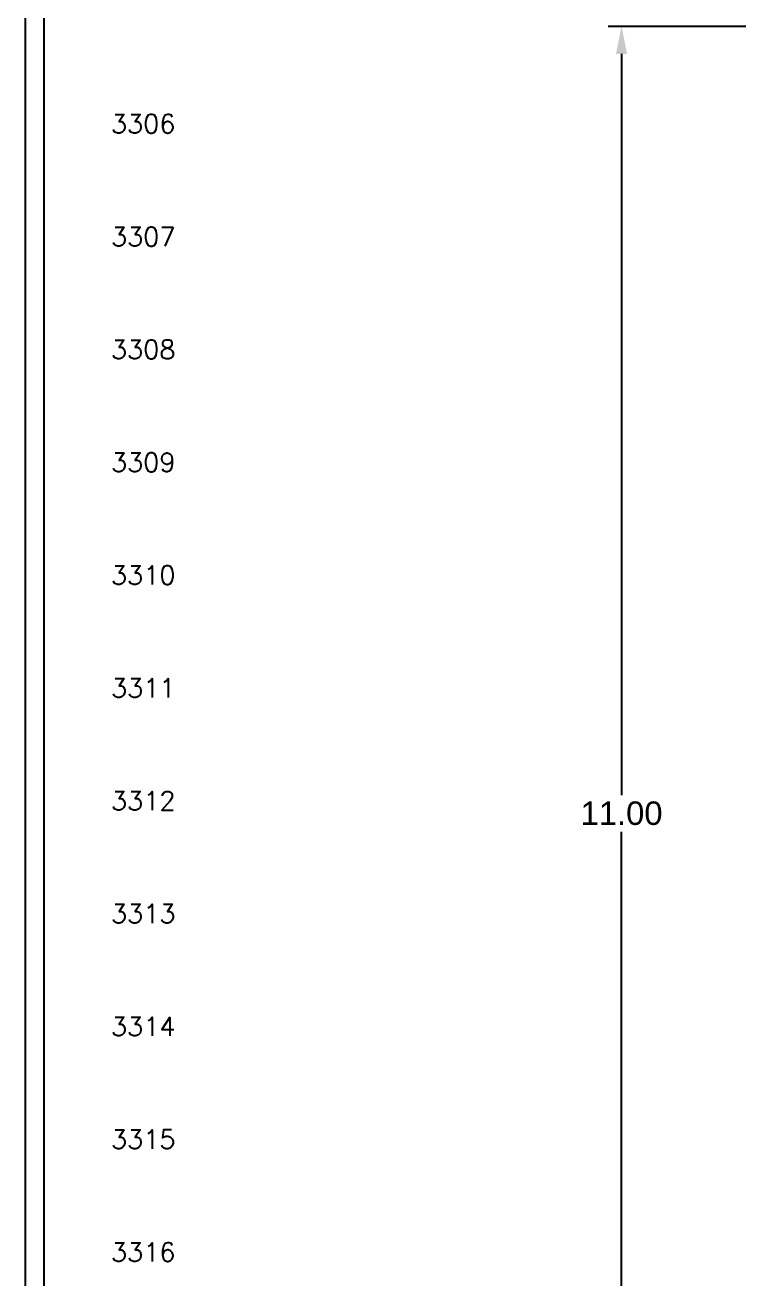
# Model space of a CAD drawing. Header units: inches. Extents: x 0 to 34.2, y 0 to 22.
# Drawn here: x 0 to 4.75, y 9.07 to 17.41 of the extents above; entities that cross this region are included whole.
import ezdxf
from ezdxf.enums import TextEntityAlignment as Align

# ---------------------------------------------------------------- set-up
doc = ezdxf.new("R2010")
doc.units = ezdxf.units.IN
doc.header["$MEASUREMENT"] = 0
doc.layers.add('DIMENSIONS', color=7, linetype='Continuous')
doc.layers.add('PSYMS', color=7, linetype='Continuous')
doc.styles.add('Fields', font='simplex.shx', dxfattribs={"height": 0.185})
doc.styles.get("Standard").update_dxf_attribs({"font": 'arial.ttf'})
doc.styles.add('WD', font='romans.shx', dxfattribs={"height": 0.185})
doc.dimstyles.new('DIMSTYLE_1', dxfattribs={"dimtxt": 0.155963, "dimasz": 0.183486, "dimexe": 0.09, "dimexo": 0.07, "dimgap": 0.0425, "dimtad": 0, "dimtih": 1, "dimtoh": 1, "dimzin": 4, "dimdsep": 46, "dimtxsty": 'Standard', "dimblk": '_FILLED', "dimblk1": '_FILLED', "dimblk2": '_FILLED', "dimcen": 0.09, "dimazin": 1, "dimtfac": 1, "dimtofl": 0, "dimtmove": 0, "dimatfit": 3, "dimldrblk": '_FILLED', "dimfxl": 1, "dimtolj": 1, "dimtzin": 4, "dimarcsym": 0})

# ---------------------------------------------------------------- blocks, each defined once
blk = doc.blocks.new('RG_Master_Ver_4_2_2')
at = {"color": 3}
blk.add_line((0.125, 21.7336), (0.125, 0.1939), dxfattribs=at)
blk.add_lwpolyline([(0, -0.044), (34.25, -0.044), (34.25, 21.956), (0, 21.956)], close=True, dxfattribs=at)
at = {"style": 'Fields'}
for tag, p in [('DESCRIPTION_3', (13.1158, 1.307)), ('DRN_3', (15.4724, 1.307)), ('CHK_3', (16.5293, 1.307)), ('APP_3', (17.5522, 1.307)), ('DATE_3', (18.8294, 1.307)), ('CUSTOMER', (28.9966, 1.2135)), ('DRAWING_DESC', (32.2295, 1.2455)), ('DESCRIPTION_2', (13.1158, 0.9513)), ('DRN_2', (15.4724, 0.9513)), ('CHK_2', (16.5293, 0.9513)), ('APP_2', (17.5522, 0.9513)), ('DATE_2', (18.8294, 0.9513)), ('SIZE', (30.7145, 0.8944)), ('DRAWING_#', (32.125, 0.8944)), ('REV', (33.5429, 0.8944)), ('DESCRIPTION_1', (13.1158, 0.5956)), ('DRN_1', (15.4724, 0.5956)), ('CHK_1', (16.5293, 0.5956)), ('APP_1', (17.5522, 0.5956)), ('DATE_1', (18.8294, 0.5956)), ('PROJECT_#', (28.9813, 0.5809)), ('DRN_BY', (30.875, 0.5245)), ('CHK_BY', (31.7615, 0.5245)), ('APP_BY', (32.75, 0.5245)), ('SCALE', (33.6518, 0.5245)), ('PROJECT_NAME', (29.021, 0.1759)), ('SHEETNUM', (32.7527, 0.1759)), ('TTL_SHTS', (33.5471, 0.1759))]:
    blk.add_attdef(tag, text='', height=0.125, dxfattribs=at).set_placement(p, align=Align.CENTER)
at = {"style": 'Fields', "flags": 9}
blk.add_attdef('WD_TB', (9.9529, 0.1939), '', height=0.0638, dxfattribs=at)
blk = doc.blocks.new('_FILLED')
at = {"color": 0, "linetype": 'ByBlock'}
blk.add_solid([(0, 0), (-1, 0.2), (-1, -0.2)], dxfattribs=at)
blk = doc.blocks.new('*D17')
at = {"layer": 'Defpoints', "color": 0, "linetype": 'Continuous', "transparency": 16777216}
for p in [(1.1308, 11.0227), (-0.9084, 0.0227), (1.1308, 0.0227)]:
    blk.add_point(p, dxfattribs=at)
at = {"layer": 'DIMENSIONS', "color": 0, "linetype": 'Continuous', "lineweight": -2, "transparency": 16777216}
for p, q in [((1.0608, 11.0227), (-0.9984, 11.0227)), ((-0.9084, 10.8392), (-0.9084, 5.913)), ((-0.9084, 0.2062), (-0.9084, 5.6687)), ((1.0608, 0.0227), (-0.9984, 0.0227))]:
    blk.add_line(p, q, dxfattribs=at)
at = {"layer": 'DIMENSIONS', "color": 0, "linetype": 'Continuous', "lineweight": -2, "transparency": 16777216, "xscale": 0.1834862385, "yscale": 0.1834862385, "zscale": 0.1834862385}
for p, rotation in [((-0.9084, 11.0227), 90), ((-0.9084, 0.0227), 270)]:
    blk.add_blockref('_FILLED', p, dxfattribs=dict(at, rotation=rotation))
at = {"layer": 'DIMENSIONS', "color": 0, "linetype": 'Continuous', "transparency": 16777216, "insert": (-0.9084, 5.8705), "char_height": 0.15596, "width": 0.545002, "attachment_point": 2}
blk.add_mtext('\\A1;11.00', dxfattribs=at)
blk = doc.blocks.new('SEN-12P10')
at = {"style": 'WD', "width": 0.7}
for tag, p in [('INST', (4.4375, 11.9821)), ('LOC', (4.4375, 11.8125)), ('DESC1', (4.4375, 11.6562)), ('DESC2', (4.4375, 11.5)), ('DESC3', (4.4375, 11.3521)), ('XREF', (4.4375, 10.7812))]:
    blk.add_attdef(tag, text='', height=0.125, dxfattribs=at).set_placement(p, align=Align.CENTER)
at = {"style": 'WD'}
blk.add_attdef('TAG1', text='', height=0.125, dxfattribs=at).set_placement((4.4375, 11.1875), align=Align.CENTER)
at = {"style": 'WD', "flags": 9}
blk.add_attdef('FAMILY', (4.6422, 11.1523), '', height=0.01, dxfattribs=at)
for tag, p in [('MFG', (4.6653, 11.0887)), ('CAT', (4.6672, 11.1082)), ('ASSYCODE', (4.6675, 11.0714))]:
    blk.add_attdef(tag, text='', height=0.01, dxfattribs=at).set_placement(p, align=Align.CENTER)
at = {"layer": 'DIMENSIONS', "color": 2, "linetype": 'Continuous'}
dim = blk.add_linear_dim(base=(-0.9084, 0.0227), p1=(1.1308, 11.0227), p2=(1.1308, 0.0227), angle=270, dimstyle='DIMSTYLE_1', dxfattribs=at)
dim.commit()
dim.dimension.update_dxf_attribs({"geometry": '*D17', "text_midpoint": (-0.9084, 5.7908), "dimtype": 128})

msp = doc.modelspace()

# ---------------------------------------------------------------- block references
msp.add_blockref('RG_Master_Ver_4_2_2', (0, 0))
at = {"layer": 'PSYMS'}
msp.add_blockref('SEN-12P10', (4.875, 6.375), dxfattribs=at)

# ---------------------------------------------------------------- texts
at = {"style": 'WD'}
for s, p in [('3306', (1, 16.75)), ('3307', (1, 16)), ('3308', (1, 15.25)), ('3309', (1, 14.5)), ('3310', (1, 13.75)), ('3311', (1, 13)), ('3312', (1, 12.25)), ('3313', (1, 11.5)), ('3314', (1, 10.75)), ('3315', (1, 10)), ('3316', (1, 9.25))]:
    msp.add_text(s, height=0.125, dxfattribs=at).set_placement(p, align=Align.MIDDLE_RIGHT)

doc.saveas('drawing.dxf')
